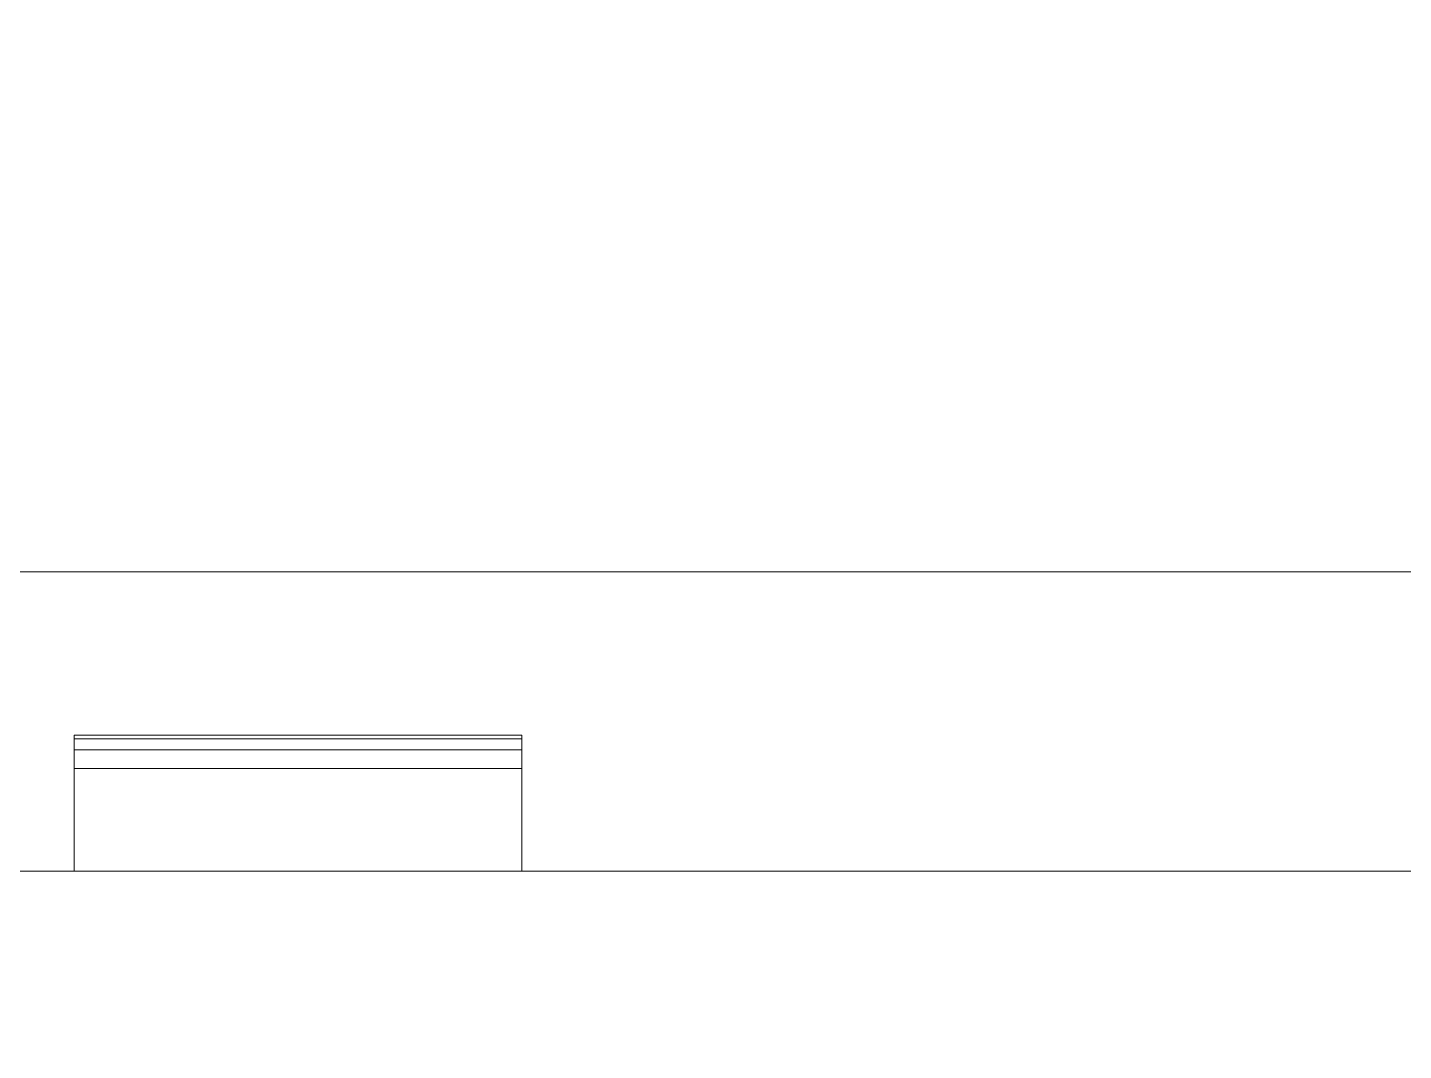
# Model space of a CAD drawing. Header units: millimetres. Extents: x 42151 to 59780, y 37376 to 44547.
# Drawn here: x 47190.23 to 47220.97, y 42661.24 to 42684.09 of the extents above; entities that cross this region are included whole.
import ezdxf

# ---------------------------------------------------------------- set-up
doc = ezdxf.new("R2010")
doc.units = ezdxf.units.MM
doc.set_wipeout_variables(frame=1)
doc.layers.add('! NO PLOT !', color=7, linetype='Continuous', true_color=0xff75dd, plot=False)
doc.layers.add('000-PI-Oprema', color=30, linetype='Continuous', lineweight=5)
doc.layers.add('004-PI-DIN Šina', color=3, linetype='Continuous')

# ---------------------------------------------------------------- blocks, each defined once
blk = doc.blocks.new('*U153')
at = {"layer": '004-PI-DIN Šina'}
blk.add_lwpolyline([(380, -17.5), (380, 17.5), (0, 17.5), (0, -17.5)], close=True, dxfattribs=at)
blk.add_lwpolyline([(0, -12.5), (380, -12.5)], dxfattribs=at)
blk = doc.blocks.new('93444012 - Socomec')
blk.add_wipeout([(49752.772, 45329.634), (49959.472, 45329.634), (49959.472, 45389.334), (50071.472, 45389.334), (50071.472, 45374.334), (50074.472, 45367.406), (50074.472, 45167.262), (50071.481, 45160.748), (50071.481, 45144.334), (50022.052, 45144.334), (50022.052, 45130.534), (49981.412, 45130.534), (49981.412, 45144.334), (49959.472, 45144.334), (49959.472, 45205.034), (49752.772, 45205.034), (49752.772, 45239.934), (49751.472, 45240.734), (49751.472, 45293.934), (49752.772, 45294.734)]).dxf.layer = '! NO PLOT !'
at = {"layer": '000-PI-Oprema'}
for p, q in [((49751.472, 45256.517), (49959.472, 45256.517)), ((49772.472, 45252.541), (49772.472, 45252.871)), ((49782.472, 45252.871), (49772.472, 45252.871)), ((49772.472, 45252.79), (49782.472, 45252.79)), ((49782.472, 45252.541), (49782.472, 45252.871)), ((49772.472, 45252.541), (49782.472, 45252.541)), ((49772.472, 45252.541), (49772.472, 45252.126)), ((49782.472, 45252.541), (49782.472, 45252.126)), ((49772.472, 45252.126), (49782.472, 45252.126)), ((49772.472, 45252.126), (49772.472, 45249.834)), ((49772.472, 45252.126), (49782.472, 45252.126)), ((49782.472, 45252.126), (49782.472, 45249.834)), ((50067.972, 45249.834), (49751.472, 45249.834)), ((49772.472, 45249.834), (49772.472, 45249.834)), ((49782.472, 45249.834), (49782.472, 45249.834))]:
    blk.add_line(p, q, dxfattribs=at)

msp = doc.modelspace()

# ---------------------------------------------------------------- block references
msp.add_blockref('*U153', (47138.445, 42682.747))

# ---------------------------------------------------------------- next in the draw order: block references
at = {"layer": '000-PI-Oprema'}
msp.add_blockref('93444012 - Socomec', (-2581.202, -2584.587), dxfattribs=at)

doc.saveas('drawing.dxf')
